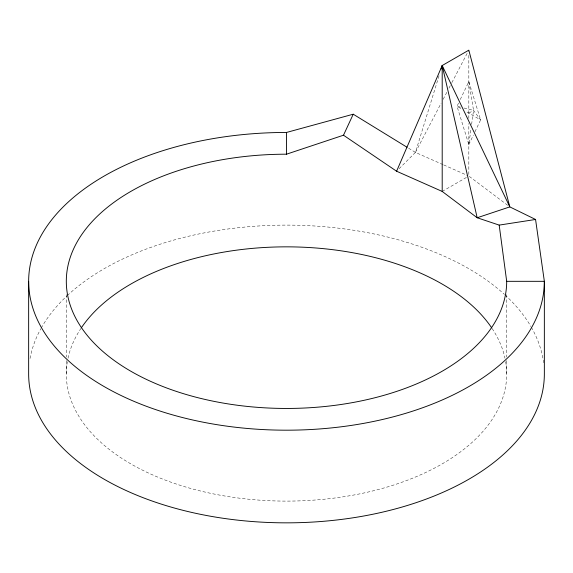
<?xml version="1.0" encoding="UTF-8"?>
<svg xmlns="http://www.w3.org/2000/svg" width="573" height="573" viewBox="0 0 573 573"><rect width="100%" height="100%" fill="white"/><g stroke="black" fill="none" stroke-linecap="round" stroke-linejoin="round"><path stroke-width="0.43" stroke-dasharray="2.87 2.15" d="M458.55 103.111L457.032 106.292L468.829 144.582L470.999 128.796M471.608 124.413L473.542 110.388L468.829 81.631L460.076 99.931M399.102 168.72L415.425 152.397L439.312 74.898M468.829 144.582L473.391 135.035M474.917 131.854L480.625 119.915L468.829 81.631M442.936 164.587L415.425 152.397L441.088 103.262M443.158 99.294L446.89 92.16M448.96 88.199L451.438 83.443M451.853 82.655L468.829 50.159M468.829 113.103L473.542 110.388L480.625 119.915L465.878 111.406M442.198 191.432L466.544 177.372M460.506 107.158L457.032 106.292L462.189 109.278M463.98 108.018L473.542 110.388M443.746 164.945L468.019 175.696M408.599 148.206L415.425 152.397M507.685 205.292L468.829 176.054L468.829 123.596M506.69 294.687L506.69 357.051M506.69 360.61L506.69 373.976M468.829 55.402L468.829 118.353M66.31 294.687L66.31 357.051M66.31 360.61L66.31 373.976M30.061 358.433A257.85 148.865 0 0 1 40.833 328.752M41.249 328.014A257.85 148.865 0 0 1 66.74 296.105M67.349 295.532A257.85 148.865 0 0 1 504.419 294.4M505.042 294.966A257.85 148.865 0 0 1 530.906 326.531M531.336 327.269A257.85 148.865 0 0 1 543.619 362.766M505.673 361.756A220.19 127.127 0 0 1 286.5 501.103A220.19 127.127 0 0 1 67.328 361.756M68.001 358.254A220.19 127.127 0 0 1 80.829 328.58M492.171 328.58A220.19 127.127 0 0 1 504.999 358.254"/><path stroke-width="0.86" d="M441.146 68.939L442.198 65.53L468.829 50.159L509.805 206.889L535.562 219.473L544.35 281.322L544.35 373.976A257.85 148.865 0 0 1 286.5 522.841A257.85 148.865 0 0 1 28.65 373.976L28.65 281.322A257.85 148.865 0 0 1 286.5 132.456L353.233 114.213L407.081 147.275M396.595 171.227L442.198 65.53L509.805 206.889L477.187 217.761L442.198 191.432L396.595 171.227L343.492 135.214L286.5 154.194A220.19 127.127 0 0 0 66.31 281.322A220.19 127.127 0 0 0 286.5 408.449A220.19 127.127 0 0 0 506.69 281.322L544.35 281.322A257.85 148.865 0 0 1 286.5 430.187A257.85 148.865 0 0 1 28.65 281.322M343.492 135.214L353.233 114.213M442.198 191.432L442.198 65.53L477.187 217.761L499.183 225.103L535.562 219.473M499.183 225.103L506.69 281.322M286.5 132.456L286.5 154.194M81.316 327.856A220.19 127.127 0 0 1 286.5 246.848A220.19 127.127 0 0 1 491.684 327.856"/></g></svg>
